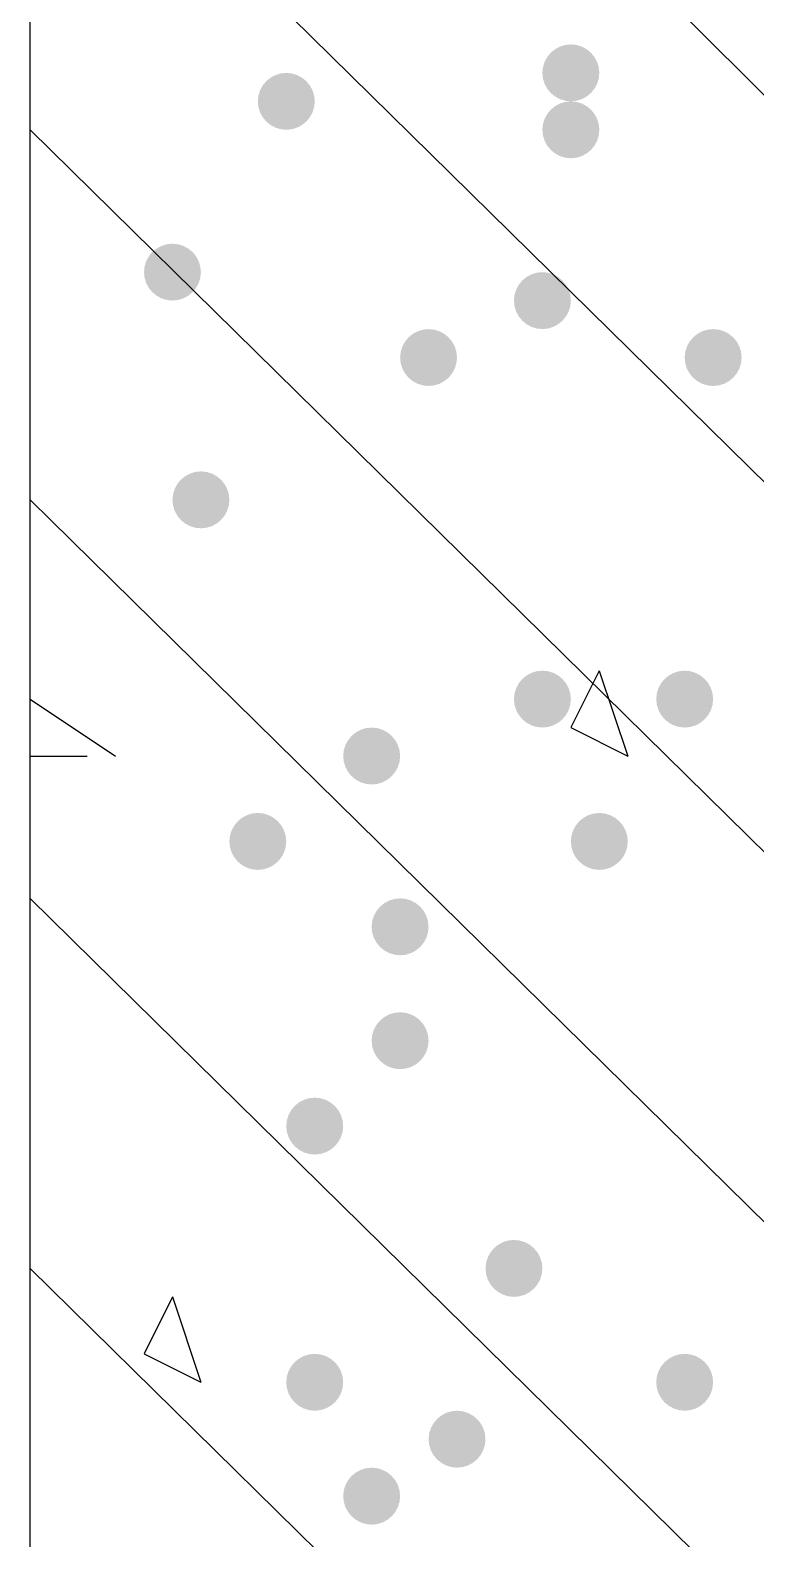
# Model space of a CAD drawing. Header units: inches. Extents: x 11 to 286, y 6 to 196.
# Drawn here: x 184.841 to 185.921, y 83.728 to 85.972 of the extents above; entities that cross this region are included whole.
import ezdxf

# ---------------------------------------------------------------- set-up
doc = ezdxf.new("R2010")
doc.units = ezdxf.units.IN
doc.header["$MEASUREMENT"] = 0
doc.layers.add('PDF_几何图形', color=7, linetype='Continuous')
doc.layers.add('PDF_实体填充', color=7, linetype='Continuous', true_color=0xffffff)

msp = doc.modelspace()

# ---------------------------------------------------------------- hatches: boundary and pattern name
at = {"layer": 'PDF_实体填充', "transparency": 33554559}
h = msp.add_hatch(color=7, dxfattribs=at)
edge = h.paths.add_edge_path(flags=0)
edge.add_spline(control_points=[(185.6881, 85.9084), (185.6881, 85.8852), (185.6691, 85.8661), (185.6458, 85.8661)], knot_values=[0, 0, 0, 0, 1, 1, 1, 1], degree=3, periodic=0)
edge.add_spline(control_points=[(185.6458, 85.8661), (185.6225, 85.8661), (185.6034, 85.8852), (185.6034, 85.9084)], knot_values=[0, 0, 0, 0, 1, 1, 1, 1], degree=3, periodic=0)
edge.add_line((185.6034, 85.9084), (185.6034, 85.9084))
edge.add_spline(control_points=[(185.6034, 85.9084), (185.6034, 85.9317), (185.6225, 85.9508), (185.6458, 85.9508)], knot_values=[0, 0, 0, 0, 1, 1, 1, 1], degree=3, periodic=0)
edge.add_spline(control_points=[(185.6458, 85.9508), (185.6691, 85.9508), (185.6881, 85.9317), (185.6881, 85.9084)], knot_values=[0, 0, 0, 0, 1, 1, 1, 1], degree=3, periodic=0)
edge.add_line((185.6881, 85.9084), (185.6881, 85.9084))
edge.add_line((185.6881, 85.9084), (185.6881, 85.9084))
h = msp.add_hatch(color=7, dxfattribs=at)
edge = h.paths.add_edge_path(flags=0)
edge.add_spline(control_points=[(185.2648, 85.8661), (185.2648, 85.8428), (185.2457, 85.8238), (185.2224, 85.8238)], knot_values=[0, 0, 0, 0, 1, 1, 1, 1], degree=3, periodic=0)
edge.add_spline(control_points=[(185.2224, 85.8238), (185.1992, 85.8238), (185.1801, 85.8428), (185.1801, 85.8661)], knot_values=[0, 0, 0, 0, 1, 1, 1, 1], degree=3, periodic=0)
edge.add_line((185.1801, 85.8661), (185.1801, 85.8661))
edge.add_spline(control_points=[(185.1801, 85.8661), (185.1801, 85.8894), (185.1992, 85.9084), (185.2224, 85.9084)], knot_values=[0, 0, 0, 0, 1, 1, 1, 1], degree=3, periodic=0)
edge.add_spline(control_points=[(185.2224, 85.9084), (185.2457, 85.9084), (185.2648, 85.8894), (185.2648, 85.8661)], knot_values=[0, 0, 0, 0, 1, 1, 1, 1], degree=3, periodic=0)
edge.add_line((185.2648, 85.8661), (185.2648, 85.8661))
edge.add_line((185.2648, 85.8661), (185.2648, 85.8661))
h = msp.add_hatch(color=7, dxfattribs=at)
edge = h.paths.add_edge_path(flags=0)
edge.add_spline(control_points=[(185.6881, 85.8238), (185.6881, 85.8005), (185.6691, 85.7814), (185.6458, 85.7814)], knot_values=[0, 0, 0, 0, 1, 1, 1, 1], degree=3, periodic=0)
edge.add_spline(control_points=[(185.6458, 85.7814), (185.6225, 85.7814), (185.6034, 85.8005), (185.6034, 85.8238)], knot_values=[0, 0, 0, 0, 1, 1, 1, 1], degree=3, periodic=0)
edge.add_line((185.6034, 85.8238), (185.6034, 85.8238))
edge.add_spline(control_points=[(185.6034, 85.8238), (185.6034, 85.8471), (185.6225, 85.8661), (185.6458, 85.8661)], knot_values=[0, 0, 0, 0, 1, 1, 1, 1], degree=3, periodic=0)
edge.add_spline(control_points=[(185.6458, 85.8661), (185.6691, 85.8661), (185.6881, 85.8471), (185.6881, 85.8238)], knot_values=[0, 0, 0, 0, 1, 1, 1, 1], degree=3, periodic=0)
edge.add_line((185.6881, 85.8238), (185.6881, 85.8238))
edge.add_line((185.6881, 85.8238), (185.6881, 85.8238))
h = msp.add_hatch(color=7, dxfattribs=at)
edge = h.paths.add_edge_path(flags=0)
edge.add_spline(control_points=[(185.0954, 85.6121), (185.0954, 85.5888), (185.0764, 85.5698), (185.0531, 85.5698)], knot_values=[0, 0, 0, 0, 1, 1, 1, 1], degree=3, periodic=0)
edge.add_spline(control_points=[(185.0531, 85.5698), (185.0298, 85.5698), (185.0108, 85.5888), (185.0108, 85.6121)], knot_values=[0, 0, 0, 0, 1, 1, 1, 1], degree=3, periodic=0)
edge.add_line((185.0108, 85.6121), (185.0108, 85.6121))
edge.add_spline(control_points=[(185.0108, 85.6121), (185.0108, 85.6354), (185.0298, 85.6544), (185.0531, 85.6544)], knot_values=[0, 0, 0, 0, 1, 1, 1, 1], degree=3, periodic=0)
edge.add_spline(control_points=[(185.0531, 85.6544), (185.0764, 85.6544), (185.0954, 85.6354), (185.0954, 85.6121)], knot_values=[0, 0, 0, 0, 1, 1, 1, 1], degree=3, periodic=0)
edge.add_line((185.0954, 85.6121), (185.0954, 85.6121))
edge.add_line((185.0954, 85.6121), (185.0954, 85.6121))
h = msp.add_hatch(color=7, dxfattribs=at)
edge = h.paths.add_edge_path(flags=0)
edge.add_spline(control_points=[(185.6458, 85.5698), (185.6458, 85.5465), (185.6267, 85.5274), (185.6034, 85.5274)], knot_values=[0, 0, 0, 0, 1, 1, 1, 1], degree=3, periodic=0)
edge.add_spline(control_points=[(185.6034, 85.5274), (185.5802, 85.5274), (185.5611, 85.5465), (185.5611, 85.5698)], knot_values=[0, 0, 0, 0, 1, 1, 1, 1], degree=3, periodic=0)
edge.add_line((185.5611, 85.5698), (185.5611, 85.5698))
edge.add_spline(control_points=[(185.5611, 85.5698), (185.5611, 85.5931), (185.5802, 85.6121), (185.6034, 85.6121)], knot_values=[0, 0, 0, 0, 1, 1, 1, 1], degree=3, periodic=0)
edge.add_spline(control_points=[(185.6034, 85.6121), (185.6267, 85.6121), (185.6458, 85.5931), (185.6458, 85.5698)], knot_values=[0, 0, 0, 0, 1, 1, 1, 1], degree=3, periodic=0)
edge.add_line((185.6458, 85.5698), (185.6458, 85.5698))
edge.add_line((185.6458, 85.5698), (185.6458, 85.5698))
h = msp.add_hatch(color=7, dxfattribs=at)
edge = h.paths.add_edge_path(flags=0)
edge.add_spline(control_points=[(185.4764, 85.4851), (185.4764, 85.4618), (185.4574, 85.4428), (185.4341, 85.4428)], knot_values=[0, 0, 0, 0, 1, 1, 1, 1], degree=3, periodic=0)
edge.add_spline(control_points=[(185.4341, 85.4428), (185.4108, 85.4428), (185.3918, 85.4618), (185.3918, 85.4851)], knot_values=[0, 0, 0, 0, 1, 1, 1, 1], degree=3, periodic=0)
edge.add_line((185.3918, 85.4851), (185.3918, 85.4851))
edge.add_spline(control_points=[(185.3918, 85.4851), (185.3918, 85.5084), (185.4108, 85.5274), (185.4341, 85.5274)], knot_values=[0, 0, 0, 0, 1, 1, 1, 1], degree=3, periodic=0)
edge.add_spline(control_points=[(185.4341, 85.5274), (185.4574, 85.5274), (185.4764, 85.5084), (185.4764, 85.4851)], knot_values=[0, 0, 0, 0, 1, 1, 1, 1], degree=3, periodic=0)
edge.add_line((185.4764, 85.4851), (185.4764, 85.4851))
edge.add_line((185.4764, 85.4851), (185.4764, 85.4851))
h = msp.add_hatch(color=7, dxfattribs=at)
edge = h.paths.add_edge_path(flags=0)
edge.add_spline(control_points=[(185.8998, 85.4851), (185.8998, 85.4618), (185.8807, 85.4428), (185.8574, 85.4428)], knot_values=[0, 0, 0, 0, 1, 1, 1, 1], degree=3, periodic=0)
edge.add_spline(control_points=[(185.8574, 85.4428), (185.8342, 85.4428), (185.8151, 85.4618), (185.8151, 85.4851)], knot_values=[0, 0, 0, 0, 1, 1, 1, 1], degree=3, periodic=0)
edge.add_line((185.8151, 85.4851), (185.8151, 85.4851))
edge.add_spline(control_points=[(185.8151, 85.4851), (185.8151, 85.5084), (185.8342, 85.5274), (185.8574, 85.5274)], knot_values=[0, 0, 0, 0, 1, 1, 1, 1], degree=3, periodic=0)
edge.add_spline(control_points=[(185.8574, 85.5274), (185.8807, 85.5274), (185.8998, 85.5084), (185.8998, 85.4851)], knot_values=[0, 0, 0, 0, 1, 1, 1, 1], degree=3, periodic=0)
edge.add_line((185.8998, 85.4851), (185.8998, 85.4851))
edge.add_line((185.8998, 85.4851), (185.8998, 85.4851))
h = msp.add_hatch(color=7, dxfattribs=at)
edge = h.paths.add_edge_path(flags=0)
edge.add_spline(control_points=[(185.1378, 85.2734), (185.1378, 85.2502), (185.1187, 85.2311), (185.0954, 85.2311)], knot_values=[0, 0, 0, 0, 1, 1, 1, 1], degree=3, periodic=0)
edge.add_spline(control_points=[(185.0954, 85.2311), (185.0722, 85.2311), (185.0531, 85.2502), (185.0531, 85.2734)], knot_values=[0, 0, 0, 0, 1, 1, 1, 1], degree=3, periodic=0)
edge.add_line((185.0531, 85.2734), (185.0531, 85.2734))
edge.add_spline(control_points=[(185.0531, 85.2734), (185.0531, 85.2967), (185.0722, 85.3158), (185.0954, 85.3158)], knot_values=[0, 0, 0, 0, 1, 1, 1, 1], degree=3, periodic=0)
edge.add_spline(control_points=[(185.0954, 85.3158), (185.1187, 85.3158), (185.1378, 85.2967), (185.1378, 85.2734)], knot_values=[0, 0, 0, 0, 1, 1, 1, 1], degree=3, periodic=0)
edge.add_line((185.1378, 85.2734), (185.1378, 85.2734))
edge.add_line((185.1378, 85.2734), (185.1378, 85.2734))
h = msp.add_hatch(color=7, dxfattribs=at)
edge = h.paths.add_edge_path(flags=0)
edge.add_spline(control_points=[(185.6458, 84.9771), (185.6458, 84.9538), (185.6267, 84.9348), (185.6034, 84.9348)], knot_values=[0, 0, 0, 0, 1, 1, 1, 1], degree=3, periodic=0)
edge.add_spline(control_points=[(185.6034, 84.9348), (185.5802, 84.9348), (185.5611, 84.9538), (185.5611, 84.9771)], knot_values=[0, 0, 0, 0, 1, 1, 1, 1], degree=3, periodic=0)
edge.add_line((185.5611, 84.9771), (185.5611, 84.9771))
edge.add_spline(control_points=[(185.5611, 84.9771), (185.5611, 85.0004), (185.5802, 85.0194), (185.6034, 85.0194)], knot_values=[0, 0, 0, 0, 1, 1, 1, 1], degree=3, periodic=0)
edge.add_spline(control_points=[(185.6034, 85.0194), (185.6267, 85.0194), (185.6458, 85.0004), (185.6458, 84.9771)], knot_values=[0, 0, 0, 0, 1, 1, 1, 1], degree=3, periodic=0)
edge.add_line((185.6458, 84.9771), (185.6458, 84.9771))
edge.add_line((185.6458, 84.9771), (185.6458, 84.9771))
h = msp.add_hatch(color=7, dxfattribs=at)
edge = h.paths.add_edge_path(flags=0)
edge.add_spline(control_points=[(185.8574, 84.9771), (185.8574, 84.9538), (185.8384, 84.9348), (185.8151, 84.9348)], knot_values=[0, 0, 0, 0, 1, 1, 1, 1], degree=3, periodic=0)
edge.add_spline(control_points=[(185.8151, 84.9348), (185.7918, 84.9348), (185.7728, 84.9538), (185.7728, 84.9771)], knot_values=[0, 0, 0, 0, 1, 1, 1, 1], degree=3, periodic=0)
edge.add_line((185.7728, 84.9771), (185.7728, 84.9771))
edge.add_spline(control_points=[(185.7728, 84.9771), (185.7728, 85.0004), (185.7918, 85.0194), (185.8151, 85.0194)], knot_values=[0, 0, 0, 0, 1, 1, 1, 1], degree=3, periodic=0)
edge.add_spline(control_points=[(185.8151, 85.0194), (185.8384, 85.0194), (185.8574, 85.0004), (185.8574, 84.9771)], knot_values=[0, 0, 0, 0, 1, 1, 1, 1], degree=3, periodic=0)
edge.add_line((185.8574, 84.9771), (185.8574, 84.9771))
edge.add_line((185.8574, 84.9771), (185.8574, 84.9771))
h = msp.add_hatch(color=7, dxfattribs=at)
edge = h.paths.add_edge_path(flags=0)
edge.add_spline(control_points=[(185.3918, 84.8924), (185.3918, 84.8692), (185.3727, 84.8501), (185.3494, 84.8501)], knot_values=[0, 0, 0, 0, 1, 1, 1, 1], degree=3, periodic=0)
edge.add_spline(control_points=[(185.3494, 84.8501), (185.3262, 84.8501), (185.3071, 84.8692), (185.3071, 84.8924)], knot_values=[0, 0, 0, 0, 1, 1, 1, 1], degree=3, periodic=0)
edge.add_line((185.3071, 84.8924), (185.3071, 84.8924))
edge.add_spline(control_points=[(185.3071, 84.8924), (185.3071, 84.9157), (185.3262, 84.9348), (185.3494, 84.9348)], knot_values=[0, 0, 0, 0, 1, 1, 1, 1], degree=3, periodic=0)
edge.add_spline(control_points=[(185.3494, 84.9348), (185.3727, 84.9348), (185.3918, 84.9157), (185.3918, 84.8924)], knot_values=[0, 0, 0, 0, 1, 1, 1, 1], degree=3, periodic=0)
edge.add_line((185.3918, 84.8924), (185.3918, 84.8924))
edge.add_line((185.3918, 84.8924), (185.3918, 84.8924))
h = msp.add_hatch(color=7, dxfattribs=at)
edge = h.paths.add_edge_path(flags=0)
edge.add_spline(control_points=[(185.2224, 84.7654), (185.2224, 84.7422), (185.2034, 84.7231), (185.1801, 84.7231)], knot_values=[0, 0, 0, 0, 1, 1, 1, 1], degree=3, periodic=0)
edge.add_spline(control_points=[(185.1801, 84.7231), (185.1568, 84.7231), (185.1378, 84.7422), (185.1378, 84.7654)], knot_values=[0, 0, 0, 0, 1, 1, 1, 1], degree=3, periodic=0)
edge.add_line((185.1378, 84.7654), (185.1378, 84.7654))
edge.add_spline(control_points=[(185.1378, 84.7654), (185.1378, 84.7887), (185.1568, 84.8078), (185.1801, 84.8078)], knot_values=[0, 0, 0, 0, 1, 1, 1, 1], degree=3, periodic=0)
edge.add_spline(control_points=[(185.1801, 84.8078), (185.2034, 84.8078), (185.2224, 84.7887), (185.2224, 84.7654)], knot_values=[0, 0, 0, 0, 1, 1, 1, 1], degree=3, periodic=0)
edge.add_line((185.2224, 84.7654), (185.2224, 84.7654))
edge.add_line((185.2224, 84.7654), (185.2224, 84.7654))
h = msp.add_hatch(color=7, dxfattribs=at)
edge = h.paths.add_edge_path(flags=0)
edge.add_spline(control_points=[(185.7304, 84.7654), (185.7304, 84.7422), (185.7114, 84.7231), (185.6881, 84.7231)], knot_values=[0, 0, 0, 0, 1, 1, 1, 1], degree=3, periodic=0)
edge.add_spline(control_points=[(185.6881, 84.7231), (185.6648, 84.7231), (185.6458, 84.7422), (185.6458, 84.7654)], knot_values=[0, 0, 0, 0, 1, 1, 1, 1], degree=3, periodic=0)
edge.add_line((185.6458, 84.7654), (185.6458, 84.7654))
edge.add_spline(control_points=[(185.6458, 84.7654), (185.6458, 84.7887), (185.6648, 84.8078), (185.6881, 84.8078)], knot_values=[0, 0, 0, 0, 1, 1, 1, 1], degree=3, periodic=0)
edge.add_spline(control_points=[(185.6881, 84.8078), (185.7114, 84.8078), (185.7304, 84.7887), (185.7304, 84.7654)], knot_values=[0, 0, 0, 0, 1, 1, 1, 1], degree=3, periodic=0)
edge.add_line((185.7304, 84.7654), (185.7304, 84.7654))
edge.add_line((185.7304, 84.7654), (185.7304, 84.7654))
h = msp.add_hatch(color=7, dxfattribs=at)
edge = h.paths.add_edge_path(flags=0)
edge.add_spline(control_points=[(185.4341, 84.6384), (185.4341, 84.6152), (185.4151, 84.5961), (185.3918, 84.5961)], knot_values=[0, 0, 0, 0, 1, 1, 1, 1], degree=3, periodic=0)
edge.add_spline(control_points=[(185.3918, 84.5961), (185.3685, 84.5961), (185.3494, 84.6152), (185.3494, 84.6384)], knot_values=[0, 0, 0, 0, 1, 1, 1, 1], degree=3, periodic=0)
edge.add_line((185.3494, 84.6384), (185.3494, 84.6384))
edge.add_spline(control_points=[(185.3494, 84.6384), (185.3494, 84.6617), (185.3685, 84.6808), (185.3918, 84.6808)], knot_values=[0, 0, 0, 0, 1, 1, 1, 1], degree=3, periodic=0)
edge.add_spline(control_points=[(185.3918, 84.6808), (185.4151, 84.6808), (185.4341, 84.6617), (185.4341, 84.6384)], knot_values=[0, 0, 0, 0, 1, 1, 1, 1], degree=3, periodic=0)
edge.add_line((185.4341, 84.6384), (185.4341, 84.6384))
edge.add_line((185.4341, 84.6384), (185.4341, 84.6384))
h = msp.add_hatch(color=7, dxfattribs=at)
edge = h.paths.add_edge_path(flags=0)
edge.add_spline(control_points=[(185.4341, 84.4691), (185.4341, 84.4458), (185.4151, 84.4268), (185.3918, 84.4268)], knot_values=[0, 0, 0, 0, 1, 1, 1, 1], degree=3, periodic=0)
edge.add_spline(control_points=[(185.3918, 84.4268), (185.3685, 84.4268), (185.3494, 84.4458), (185.3494, 84.4691)], knot_values=[0, 0, 0, 0, 1, 1, 1, 1], degree=3, periodic=0)
edge.add_line((185.3494, 84.4691), (185.3494, 84.4691))
edge.add_spline(control_points=[(185.3494, 84.4691), (185.3494, 84.4924), (185.3685, 84.5114), (185.3918, 84.5114)], knot_values=[0, 0, 0, 0, 1, 1, 1, 1], degree=3, periodic=0)
edge.add_spline(control_points=[(185.3918, 84.5114), (185.4151, 84.5114), (185.4341, 84.4924), (185.4341, 84.4691)], knot_values=[0, 0, 0, 0, 1, 1, 1, 1], degree=3, periodic=0)
edge.add_line((185.4341, 84.4691), (185.4341, 84.4691))
edge.add_line((185.4341, 84.4691), (185.4341, 84.4691))
h = msp.add_hatch(color=7, dxfattribs=at)
edge = h.paths.add_edge_path(flags=0)
edge.add_spline(control_points=[(185.3071, 84.3421), (185.3071, 84.3188), (185.2881, 84.2998), (185.2648, 84.2998)], knot_values=[0, 0, 0, 0, 1, 1, 1, 1], degree=3, periodic=0)
edge.add_spline(control_points=[(185.2648, 84.2998), (185.2415, 84.2998), (185.2224, 84.3188), (185.2224, 84.3421)], knot_values=[0, 0, 0, 0, 1, 1, 1, 1], degree=3, periodic=0)
edge.add_line((185.2224, 84.3421), (185.2224, 84.3421))
edge.add_spline(control_points=[(185.2224, 84.3421), (185.2224, 84.3654), (185.2415, 84.3844), (185.2648, 84.3844)], knot_values=[0, 0, 0, 0, 1, 1, 1, 1], degree=3, periodic=0)
edge.add_spline(control_points=[(185.2648, 84.3844), (185.2881, 84.3844), (185.3071, 84.3654), (185.3071, 84.3421)], knot_values=[0, 0, 0, 0, 1, 1, 1, 1], degree=3, periodic=0)
edge.add_line((185.3071, 84.3421), (185.3071, 84.3421))
edge.add_line((185.3071, 84.3421), (185.3071, 84.3421))
h = msp.add_hatch(color=7, dxfattribs=at)
edge = h.paths.add_edge_path(flags=0)
edge.add_spline(control_points=[(185.6034, 84.1304), (185.6034, 84.1072), (185.5844, 84.0881), (185.5611, 84.0881)], knot_values=[0, 0, 0, 0, 1, 1, 1, 1], degree=3, periodic=0)
edge.add_spline(control_points=[(185.5611, 84.0881), (185.5378, 84.0881), (185.5188, 84.1072), (185.5188, 84.1304)], knot_values=[0, 0, 0, 0, 1, 1, 1, 1], degree=3, periodic=0)
edge.add_line((185.5188, 84.1304), (185.5188, 84.1304))
edge.add_spline(control_points=[(185.5188, 84.1304), (185.5188, 84.1537), (185.5378, 84.1728), (185.5611, 84.1728)], knot_values=[0, 0, 0, 0, 1, 1, 1, 1], degree=3, periodic=0)
edge.add_spline(control_points=[(185.5611, 84.1728), (185.5844, 84.1728), (185.6034, 84.1537), (185.6034, 84.1304)], knot_values=[0, 0, 0, 0, 1, 1, 1, 1], degree=3, periodic=0)
edge.add_line((185.6034, 84.1304), (185.6034, 84.1304))
edge.add_line((185.6034, 84.1304), (185.6034, 84.1304))
h = msp.add_hatch(color=7, dxfattribs=at)
edge = h.paths.add_edge_path(flags=0)
edge.add_spline(control_points=[(185.3071, 83.9611), (185.3071, 83.9378), (185.2881, 83.9188), (185.2648, 83.9188)], knot_values=[0, 0, 0, 0, 1, 1, 1, 1], degree=3, periodic=0)
edge.add_spline(control_points=[(185.2648, 83.9188), (185.2415, 83.9188), (185.2224, 83.9378), (185.2224, 83.9611)], knot_values=[0, 0, 0, 0, 1, 1, 1, 1], degree=3, periodic=0)
edge.add_line((185.2224, 83.9611), (185.2224, 83.9611))
edge.add_spline(control_points=[(185.2224, 83.9611), (185.2224, 83.9844), (185.2415, 84.0034), (185.2648, 84.0034)], knot_values=[0, 0, 0, 0, 1, 1, 1, 1], degree=3, periodic=0)
edge.add_spline(control_points=[(185.2648, 84.0034), (185.2881, 84.0034), (185.3071, 83.9844), (185.3071, 83.9611)], knot_values=[0, 0, 0, 0, 1, 1, 1, 1], degree=3, periodic=0)
edge.add_line((185.3071, 83.9611), (185.3071, 83.9611))
edge.add_line((185.3071, 83.9611), (185.3071, 83.9611))
h = msp.add_hatch(color=7, dxfattribs=at)
edge = h.paths.add_edge_path(flags=0)
edge.add_spline(control_points=[(185.8574, 83.9611), (185.8574, 83.9378), (185.8384, 83.9188), (185.8151, 83.9188)], knot_values=[0, 0, 0, 0, 1, 1, 1, 1], degree=3, periodic=0)
edge.add_spline(control_points=[(185.8151, 83.9188), (185.7918, 83.9188), (185.7728, 83.9378), (185.7728, 83.9611)], knot_values=[0, 0, 0, 0, 1, 1, 1, 1], degree=3, periodic=0)
edge.add_line((185.7728, 83.9611), (185.7728, 83.9611))
edge.add_spline(control_points=[(185.7728, 83.9611), (185.7728, 83.9844), (185.7918, 84.0034), (185.8151, 84.0034)], knot_values=[0, 0, 0, 0, 1, 1, 1, 1], degree=3, periodic=0)
edge.add_spline(control_points=[(185.8151, 84.0034), (185.8384, 84.0034), (185.8574, 83.9844), (185.8574, 83.9611)], knot_values=[0, 0, 0, 0, 1, 1, 1, 1], degree=3, periodic=0)
edge.add_line((185.8574, 83.9611), (185.8574, 83.9611))
edge.add_line((185.8574, 83.9611), (185.8574, 83.9611))
h = msp.add_hatch(color=7, dxfattribs=at)
edge = h.paths.add_edge_path(flags=0)
edge.add_spline(control_points=[(185.5188, 83.8764), (185.5188, 83.8532), (185.4997, 83.8341), (185.4764, 83.8341)], knot_values=[0, 0, 0, 0, 1, 1, 1, 1], degree=3, periodic=0)
edge.add_spline(control_points=[(185.4764, 83.8341), (185.4532, 83.8341), (185.4341, 83.8532), (185.4341, 83.8764)], knot_values=[0, 0, 0, 0, 1, 1, 1, 1], degree=3, periodic=0)
edge.add_line((185.4341, 83.8764), (185.4341, 83.8764))
edge.add_spline(control_points=[(185.4341, 83.8764), (185.4341, 83.8997), (185.4532, 83.9188), (185.4764, 83.9188)], knot_values=[0, 0, 0, 0, 1, 1, 1, 1], degree=3, periodic=0)
edge.add_spline(control_points=[(185.4764, 83.9188), (185.4997, 83.9188), (185.5188, 83.8997), (185.5188, 83.8764)], knot_values=[0, 0, 0, 0, 1, 1, 1, 1], degree=3, periodic=0)
edge.add_line((185.5188, 83.8764), (185.5188, 83.8764))
edge.add_line((185.5188, 83.8764), (185.5188, 83.8764))
h = msp.add_hatch(color=7, dxfattribs=at)
edge = h.paths.add_edge_path(flags=0)
edge.add_spline(control_points=[(185.3918, 83.7918), (185.3918, 83.7685), (185.3727, 83.7494), (185.3494, 83.7494)], knot_values=[0, 0, 0, 0, 1, 1, 1, 1], degree=3, periodic=0)
edge.add_spline(control_points=[(185.3494, 83.7494), (185.3262, 83.7494), (185.3071, 83.7685), (185.3071, 83.7918)], knot_values=[0, 0, 0, 0, 1, 1, 1, 1], degree=3, periodic=0)
edge.add_line((185.3071, 83.7918), (185.3071, 83.7918))
edge.add_spline(control_points=[(185.3071, 83.7918), (185.3071, 83.8151), (185.3262, 83.8341), (185.3494, 83.8341)], knot_values=[0, 0, 0, 0, 1, 1, 1, 1], degree=3, periodic=0)
edge.add_spline(control_points=[(185.3494, 83.8341), (185.3727, 83.8341), (185.3918, 83.8151), (185.3918, 83.7918)], knot_values=[0, 0, 0, 0, 1, 1, 1, 1], degree=3, periodic=0)
edge.add_line((185.3918, 83.7918), (185.3918, 83.7918))
edge.add_line((185.3918, 83.7918), (185.3918, 83.7918))

# ---------------------------------------------------------------- linework, layer by layer
at = {"layer": 'PDF_几何图形'}
for p, q in [((184.8414, 70.5414), (184.8414, 107.3291)), ((184.8414, 86.9668), (187.4238, 84.3844)), ((184.8414, 86.3741), (187.4238, 83.8341)), ((184.8414, 85.8238), (187.4238, 83.2838)), ((184.8414, 85.2734), (187.4238, 82.7334)), ((185.6881, 85.0194), (185.6458, 84.9348)), ((185.6881, 85.0194), (185.7304, 84.8924)), ((184.8414, 84.9771), (184.9684, 84.8924)), ((185.6458, 84.9348), (185.7304, 84.8924)), ((184.8414, 84.8924), (184.9261, 84.8924)), ((184.8414, 84.6808), (187.4238, 82.1408)), ((184.8414, 84.1304), (187.4238, 81.5904)), ((185.0531, 84.0881), (185.0108, 84.0034)), ((185.0531, 84.0881), (185.0954, 83.9611)), ((185.0108, 84.0034), (185.0954, 83.9611))]:
    msp.add_line(p, q, dxfattribs=at)

doc.saveas('drawing.dxf')
